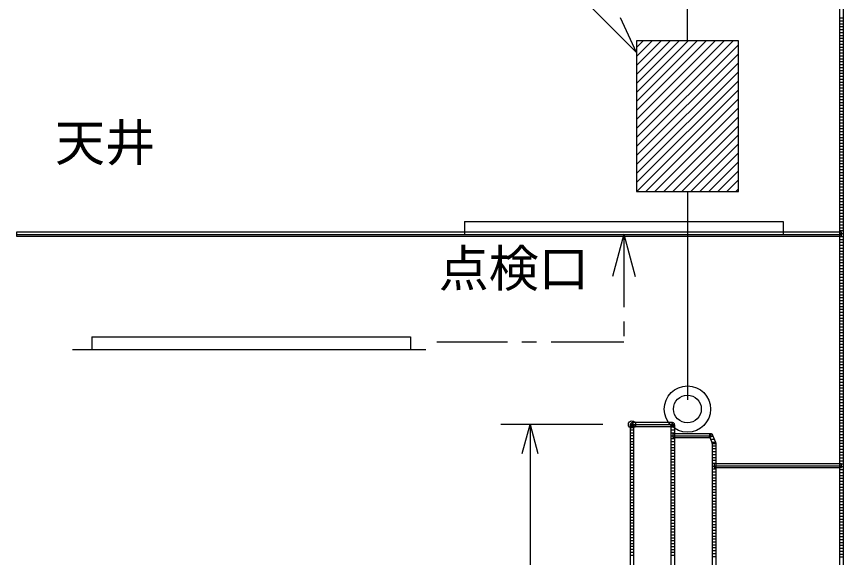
# Model space of a CAD drawing. Units: millimetres on the paper. Extents: x -384 to 384, y -238 to 239.
# Drawn here: x 11.4 to 68.2, y -109.3 to -72.2 of the extents above; entities that cross this region are included whole.
import ezdxf
from ezdxf.enums import TextEntityAlignment as Align

# ---------------------------------------------------------------- set-up
doc = ezdxf.new("R2010")
doc.units = ezdxf.units.MM
doc.header["$PDMODE"] = 32
doc.header["$PDSIZE"] = 0.5
doc.linetypes.add('CHAIN1', pattern=[8, 5, -1, 1, -1])
for name, color, linetype in [('0-0_MOJI1', 2, 'Continuous'), ('0-1_GAIKEI', 7, 'Continuous'), ('0-3_WAKU', 4, 'Continuous'), ('0-4_0', 1, 'Continuous'), ('0-5_SUNPO', 3, 'Continuous'), ('0-6_DEFPOINTS', 7, 'Continuous')]:
    doc.layers.add(name, color=color, linetype=linetype)
doc.styles.add('ＭＳ ゴシック', font='')
doc.styles.get('ＭＳ ゴシック').set_extended_font_data('MS Gothic')

# ---------------------------------------------------------------- blocks, each defined once
blk = doc.blocks.new('_OPEN30')
at = {"layer": '0-3_WAKU', "color": 7}
blk.add_line((0, 0), (-1, 0), dxfattribs=at)
blk.add_lwpolyline([(-1, 0.2679), (0, 0), (-1, -0.2679)], dxfattribs=at)

msp = doc.modelspace()

# ---------------------------------------------------------------- linework, layer by layer
at = {"layer": '0-1_GAIKEI'}
for p, q in [((57.502, -73.836), (57.502, -69.705)), ((68.218, -72.279), (67.956, -72.279)), ((68.218, -72.479), (67.956, -72.479)), ((68.218, -72.679), (67.956, -72.679)), ((68.218, -72.879), (67.956, -72.879)), ((68.218, -73.079), (67.956, -73.079)), ((68.218, -73.279), (67.956, -73.279)), ((68.218, -73.479), (67.956, -73.479)), ((68.218, -73.679), (67.956, -73.679)), ((61, -73.836), (54.005, -73.836)), ((54.005, -73.836), (54.005, -84.166)), ((61, -84.166), (61, -73.836)), ((68.218, -73.879), (67.956, -73.879)), ((68.218, -74.079), (67.956, -74.079)), ((68.218, -74.279), (67.956, -74.279)), ((68.218, -74.479), (67.956, -74.479)), ((68.218, -74.679), (67.956, -74.679)), ((68.218, -74.879), (67.956, -74.879)), ((68.218, -75.079), (67.956, -75.079)), ((68.218, -75.279), (67.956, -75.279)), ((68.218, -75.479), (67.956, -75.479)), ((68.218, -75.679), (67.956, -75.679)), ((68.218, -75.879), (67.956, -75.879)), ((68.218, -76.079), (67.956, -76.079)), ((68.218, -76.279), (67.956, -76.279)), ((68.218, -76.479), (67.956, -76.479)), ((68.218, -76.679), (67.956, -76.679)), ((68.218, -76.879), (67.956, -76.879)), ((68.218, -77.079), (67.956, -77.079)), ((68.087, -76.856), (68.097, -76.856)), ((68.087, -76.856), (68.097, -76.856)), ((68.218, -77.279), (67.956, -77.279)), ((68.218, -77.479), (67.956, -77.479)), ((68.218, -77.679), (67.956, -77.679)), ((68.218, -77.879), (67.956, -77.879)), ((68.218, -78.079), (67.956, -78.079)), ((68.218, -78.279), (67.956, -78.279)), ((68.218, -78.479), (67.956, -78.479)), ((68.218, -78.679), (67.956, -78.679)), ((68.218, -78.879), (67.956, -78.879)), ((68.218, -79.079), (67.956, -79.079)), ((68.218, -79.279), (67.956, -79.279)), ((68.218, -79.479), (67.956, -79.479)), ((68.218, -79.679), (67.956, -79.679)), ((68.218, -79.879), (67.956, -79.879)), ((68.218, -80.079), (67.956, -80.079)), ((68.218, -80.279), (67.956, -80.279)), ((68.218, -80.479), (67.956, -80.479)), ((68.218, -80.679), (67.956, -80.679)), ((68.218, -80.879), (67.956, -80.879)), ((68.218, -81.079), (67.956, -81.079)), ((68.218, -81.279), (67.956, -81.279)), ((68.218, -81.479), (67.956, -81.479)), ((68.218, -81.679), (67.956, -81.679)), ((68.218, -81.879), (67.956, -81.879)), ((68.218, -82.079), (67.956, -82.079)), ((68.218, -82.279), (67.956, -82.279)), ((68.218, -82.479), (67.956, -82.479)), ((68.218, -82.679), (67.956, -82.679)), ((68.218, -82.879), (67.956, -82.879)), ((68.218, -83.079), (67.956, -83.079)), ((68.218, -83.279), (67.956, -83.279)), ((68.218, -83.479), (67.956, -83.479)), ((68.218, -83.679), (67.956, -83.679)), ((68.218, -83.879), (67.956, -83.879)), ((54.005, -84.166), (61, -84.166)), ((57.502, -84.166), (57.502, -98.468)), ((68.218, -84.079), (67.956, -84.079)), ((68.218, -84.279), (67.956, -84.279)), ((68.218, -84.479), (67.956, -84.479)), ((68.218, -84.679), (67.956, -84.679)), ((68.218, -84.879), (67.956, -84.879)), ((68.218, -85.079), (67.956, -85.079)), ((68.218, -85.279), (67.956, -85.279)), ((68.218, -85.479), (67.956, -85.479)), ((68.218, -85.679), (67.956, -85.679)), ((42.195, -86.23), (42.195, -87.105)), ((42.195, -86.23), (64.07, -86.23)), ((64.07, -86.23), (64.07, -87.105)), ((68.218, -85.879), (67.956, -85.879)), ((68.218, -86.079), (67.956, -86.079)), ((68.218, -86.279), (67.956, -86.279)), ((68.218, -86.479), (67.956, -86.479)), ((68.218, -86.679), (67.956, -86.679)), ((68.218, -86.879), (67.956, -86.879)), ((68.087, -87.136), (11.423, -87.136)), ((68.218, -87.079), (67.956, -87.079)), ((68.218, -87.279), (67.956, -87.279)), ((68.218, -87.479), (67.956, -87.479)), ((68.218, -87.679), (67.956, -87.679)), ((68.218, -87.879), (67.956, -87.879)), ((68.218, -88.079), (67.956, -88.079)), ((68.218, -88.279), (67.956, -88.279)), ((68.218, -88.479), (67.956, -88.479)), ((68.218, -88.679), (67.956, -88.679)), ((68.218, -88.879), (67.956, -88.879)), ((68.218, -89.079), (67.956, -89.079)), ((68.218, -89.279), (67.956, -89.279)), ((68.218, -89.479), (67.956, -89.479)), ((68.218, -89.679), (67.956, -89.679)), ((68.218, -89.879), (67.956, -89.879)), ((68.218, -90.079), (67.956, -90.079)), ((68.218, -90.279), (67.956, -90.279)), ((68.218, -90.479), (67.956, -90.479)), ((68.218, -90.679), (67.956, -90.679)), ((68.218, -90.879), (67.956, -90.879)), ((68.218, -91.079), (67.956, -91.079)), ((68.218, -91.279), (67.956, -91.279)), ((68.218, -91.479), (67.956, -91.479)), ((68.218, -91.679), (67.956, -91.679)), ((68.218, -91.879), (67.956, -91.879)), ((68.218, -92.079), (67.956, -92.079)), ((68.218, -92.279), (67.956, -92.279)), ((68.218, -92.479), (67.956, -92.479)), ((68.218, -92.679), (67.956, -92.679)), ((68.218, -92.879), (67.956, -92.879)), ((68.218, -93.079), (67.956, -93.079)), ((68.218, -93.279), (67.956, -93.279)), ((68.218, -93.479), (67.956, -93.479)), ((68.218, -93.679), (67.956, -93.679)), ((16.601, -94.153), (16.601, -95.028)), ((16.601, -94.153), (38.476, -94.153)), ((38.476, -94.153), (38.476, -95.028)), ((68.218, -93.879), (67.956, -93.879)), ((68.218, -94.079), (67.956, -94.079)), ((68.218, -94.279), (67.956, -94.279)), ((68.218, -94.479), (67.956, -94.479)), ((68.218, -94.679), (67.956, -94.679)), ((15.265, -95.028), (39.538, -95.028)), ((68.218, -94.879), (67.956, -94.879)), ((68.218, -95.079), (67.956, -95.079)), ((68.218, -95.279), (67.956, -95.279)), ((68.218, -95.479), (67.956, -95.479)), ((68.218, -95.679), (67.956, -95.679)), ((68.218, -95.879), (67.956, -95.879)), ((68.218, -96.079), (67.956, -96.079)), ((68.218, -96.279), (67.956, -96.279)), ((68.218, -96.479), (67.956, -96.479)), ((68.218, -96.679), (67.956, -96.679)), ((68.218, -96.879), (67.956, -96.879)), ((68.218, -97.079), (67.956, -97.079)), ((68.218, -97.279), (67.956, -97.279)), ((68.218, -97.479), (67.956, -97.479)), ((68.218, -97.679), (67.956, -97.679)), ((68.218, -97.879), (67.956, -97.879)), ((68.218, -98.079), (67.956, -98.079)), ((68.218, -98.279), (67.956, -98.279)), ((68.218, -98.479), (67.956, -98.479)), ((68.218, -98.679), (67.956, -98.679)), ((68.218, -98.879), (67.956, -98.879)), ((68.218, -99.079), (67.956, -99.079)), ((68.218, -99.279), (67.956, -99.279)), ((68.218, -99.479), (67.956, -99.479)), ((68.218, -99.679), (67.956, -99.679)), ((68.218, -99.879), (67.956, -99.879)), ((53.825, -100.349), (53.562, -100.349)), ((53.759, -100.196), (53.565, -100.196)), ((56.45, -100.196), (53.759, -100.196)), ((56.625, -100.214), (56.362, -100.214)), ((56.625, -100.358), (56.362, -100.358)), ((56.624, -100.196), (56.45, -100.196)), ((68.218, -100.079), (67.956, -100.079)), ((68.218, -100.279), (67.956, -100.279)), ((68.218, -100.479), (67.956, -100.479)), ((53.825, -100.549), (53.562, -100.549)), ((53.825, -100.749), (53.562, -100.749)), ((53.825, -100.949), (53.562, -100.949)), ((56.625, -100.558), (56.362, -100.558)), ((56.625, -100.758), (56.362, -100.758)), ((56.625, -100.958), (56.362, -100.958)), ((59.031, -100.961), (56.493, -100.961)), ((59.083, -100.961), (59.031, -100.961)), ((59.288, -100.996), (59.051, -100.996)), ((59.134, -100.961), (59.083, -100.961)), ((68.218, -100.679), (67.956, -100.679)), ((68.218, -100.879), (67.956, -100.879)), ((68.218, -101.079), (67.956, -101.079)), ((53.825, -101.149), (53.562, -101.149)), ((53.825, -101.349), (53.562, -101.349)), ((53.825, -101.549), (53.562, -101.549)), ((56.625, -101.158), (56.362, -101.158)), ((56.625, -101.358), (56.362, -101.358)), ((56.625, -101.558), (56.362, -101.558)), ((59.371, -101.196), (59.087, -101.196)), ((59.452, -101.396), (59.17, -101.396)), ((59.468, -101.642), (59.206, -101.642)), ((59.455, -101.396), (59.452, -101.396)), ((68.218, -101.279), (67.956, -101.279)), ((68.218, -101.479), (67.956, -101.479)), ((53.825, -101.749), (53.562, -101.749)), ((53.825, -101.949), (53.562, -101.949)), ((53.825, -102.149), (53.562, -102.149)), ((56.625, -101.758), (56.362, -101.758)), ((56.625, -101.958), (56.362, -101.958)), ((56.625, -102.158), (56.362, -102.158)), ((59.468, -101.842), (59.206, -101.842)), ((59.468, -102.042), (59.206, -102.042)), ((68.218, -101.679), (67.956, -101.679)), ((68.218, -101.879), (67.956, -101.879)), ((68.218, -102.079), (67.956, -102.079)), ((53.825, -102.349), (53.562, -102.349)), ((53.825, -102.549), (53.562, -102.549)), ((53.825, -102.749), (53.562, -102.749)), ((56.625, -102.358), (56.362, -102.358)), ((56.625, -102.558), (56.362, -102.558)), ((56.625, -102.758), (56.362, -102.758)), ((59.468, -102.242), (59.206, -102.242)), ((59.468, -102.442), (59.206, -102.442)), ((59.468, -102.642), (59.206, -102.642)), ((68.218, -102.279), (67.956, -102.279)), ((68.218, -102.479), (67.956, -102.479)), ((68.218, -102.679), (67.956, -102.679)), ((53.825, -102.949), (53.562, -102.949)), ((53.825, -103.149), (53.562, -103.149)), ((53.825, -103.349), (53.562, -103.349)), ((56.625, -102.958), (56.362, -102.958)), ((56.625, -103.158), (56.362, -103.158)), ((56.625, -103.358), (56.362, -103.358)), ((59.468, -102.842), (59.206, -102.842)), ((59.468, -103.042), (59.206, -103.042)), ((59.468, -103.242), (59.206, -103.242)), ((68.087, -103.022), (59.337, -103.022)), ((68.218, -102.879), (67.956, -102.879)), ((68.218, -103.079), (67.956, -103.079)), ((68.218, -103.279), (67.956, -103.279)), ((53.825, -103.549), (53.562, -103.549)), ((53.825, -103.749), (53.562, -103.749)), ((56.625, -103.558), (56.362, -103.558)), ((56.625, -103.758), (56.362, -103.758)), ((59.468, -103.442), (59.206, -103.442)), ((59.468, -103.642), (59.206, -103.642)), ((59.468, -103.842), (59.206, -103.842)), ((68.218, -103.479), (67.956, -103.479)), ((68.218, -103.679), (67.956, -103.679)), ((68.218, -103.879), (67.956, -103.879)), ((53.825, -103.949), (53.562, -103.949)), ((53.825, -104.149), (53.562, -104.149)), ((53.825, -104.349), (53.562, -104.349)), ((56.625, -103.958), (56.362, -103.958)), ((56.625, -104.158), (56.362, -104.158)), ((56.625, -104.358), (56.362, -104.358)), ((59.468, -104.042), (59.206, -104.042)), ((59.468, -104.242), (59.206, -104.242)), ((59.468, -104.442), (59.206, -104.442)), ((68.218, -104.079), (67.956, -104.079)), ((68.218, -104.279), (67.956, -104.279)), ((68.218, -104.479), (67.956, -104.479)), ((53.825, -104.549), (53.562, -104.549)), ((53.825, -104.749), (53.562, -104.749)), ((53.825, -104.949), (53.562, -104.949)), ((56.625, -104.558), (56.362, -104.558)), ((56.625, -104.758), (56.362, -104.758)), ((56.625, -104.958), (56.362, -104.958)), ((59.468, -104.642), (59.206, -104.642)), ((59.468, -104.842), (59.206, -104.842)), ((59.468, -105.042), (59.206, -105.042)), ((68.218, -104.679), (67.956, -104.679)), ((68.218, -104.879), (67.956, -104.879)), ((53.825, -105.149), (53.562, -105.149)), ((53.825, -105.349), (53.562, -105.349)), ((53.825, -105.549), (53.562, -105.549)), ((56.625, -105.158), (56.362, -105.158)), ((56.625, -105.358), (56.362, -105.358)), ((56.625, -105.558), (56.362, -105.558)), ((59.468, -105.242), (59.206, -105.242)), ((59.468, -105.442), (59.206, -105.442)), ((68.218, -105.079), (67.956, -105.079)), ((68.218, -105.279), (67.956, -105.279)), ((68.218, -105.479), (67.956, -105.479)), ((53.825, -105.749), (53.562, -105.749)), ((53.825, -105.949), (53.562, -105.949)), ((53.825, -106.149), (53.562, -106.149)), ((56.625, -105.758), (56.362, -105.758)), ((56.625, -105.958), (56.362, -105.958)), ((56.625, -106.158), (56.362, -106.158)), ((59.468, -105.642), (59.206, -105.642)), ((59.468, -105.842), (59.206, -105.842)), ((59.468, -106.042), (59.206, -106.042)), ((68.218, -105.679), (67.956, -105.679)), ((68.218, -105.879), (67.956, -105.879)), ((68.218, -106.079), (67.956, -106.079)), ((53.825, -106.349), (53.562, -106.349)), ((53.825, -106.549), (53.562, -106.549)), ((53.825, -106.749), (53.562, -106.749)), ((56.625, -106.358), (56.362, -106.358)), ((56.625, -106.558), (56.362, -106.558)), ((56.625, -106.758), (56.362, -106.758)), ((59.468, -106.242), (59.206, -106.242)), ((59.468, -106.442), (59.206, -106.442)), ((59.468, -106.642), (59.206, -106.642)), ((68.218, -106.279), (67.956, -106.279)), ((68.218, -106.479), (67.956, -106.479)), ((68.218, -106.679), (67.956, -106.679)), ((53.825, -106.949), (53.562, -106.949)), ((53.825, -107.149), (53.562, -107.149)), ((56.625, -106.958), (56.362, -106.958)), ((56.625, -107.158), (56.362, -107.158)), ((59.468, -106.842), (59.206, -106.842)), ((59.468, -107.042), (59.206, -107.042)), ((59.468, -107.242), (59.206, -107.242)), ((68.218, -106.879), (67.956, -106.879)), ((68.218, -107.079), (67.956, -107.079)), ((68.218, -107.279), (67.956, -107.279)), ((53.825, -107.349), (53.562, -107.349)), ((53.825, -107.549), (53.562, -107.549)), ((53.825, -107.749), (53.562, -107.749)), ((56.625, -107.358), (56.362, -107.358)), ((56.625, -107.558), (56.362, -107.558)), ((56.625, -107.758), (56.362, -107.758)), ((59.468, -107.442), (59.206, -107.442)), ((59.468, -107.642), (59.206, -107.642)), ((59.468, -107.842), (59.206, -107.842)), ((68.218, -107.479), (67.956, -107.479)), ((68.218, -107.679), (67.956, -107.679)), ((68.218, -107.879), (67.956, -107.879)), ((53.825, -107.949), (53.562, -107.949)), ((53.825, -108.149), (53.562, -108.149)), ((53.825, -108.349), (53.562, -108.349)), ((56.625, -107.958), (56.362, -107.958)), ((56.625, -108.158), (56.362, -108.158)), ((56.625, -108.358), (56.362, -108.358)), ((59.468, -108.042), (59.206, -108.042)), ((59.468, -108.242), (59.206, -108.242)), ((59.468, -108.442), (59.206, -108.442)), ((68.218, -108.079), (67.956, -108.079)), ((68.218, -108.279), (67.956, -108.279)), ((53.825, -108.549), (53.562, -108.549)), ((53.825, -108.749), (53.562, -108.749)), ((53.825, -108.949), (53.562, -108.949)), ((56.625, -108.558), (56.362, -108.558)), ((56.625, -108.758), (56.362, -108.758)), ((56.625, -108.958), (56.362, -108.958)), ((59.468, -108.642), (59.206, -108.642)), ((59.468, -108.842), (59.206, -108.842)), ((59.468, -109.042), (59.206, -109.042)), ((68.218, -108.479), (67.956, -108.479)), ((68.218, -108.679), (67.956, -108.679)), ((68.218, -108.879), (67.956, -108.879)), ((53.825, -109.149), (53.562, -109.149)), ((56.625, -109.158), (56.362, -109.158)), ((59.468, -109.242), (59.206, -109.242)), ((68.218, -109.079), (67.956, -109.079)), ((68.218, -109.279), (67.956, -109.279))]:
    msp.add_line(p, q, dxfattribs=at)
at = {"layer": '0-1_GAIKEI', "color": 1}
for p, q in [((54.005, -74.284), (54.452, -73.836)), ((54.005, -74.903), (55.071, -73.836)), ((54.005, -75.521), (55.69, -73.836)), ((54.005, -76.14), (56.308, -73.836)), ((54.005, -76.759), (56.927, -73.836)), ((54.005, -77.377), (57.546, -73.836)), ((54.005, -77.996), (58.165, -73.836)), ((54.005, -78.615), (58.783, -73.836)), ((54.005, -79.234), (59.402, -73.836)), ((54.005, -79.852), (60.021, -73.836)), ((54.005, -80.471), (60.639, -73.836)), ((54.005, -81.09), (61, -74.095)), ((54.005, -81.708), (61, -74.714)), ((54.005, -82.327), (61, -75.332)), ((54.005, -82.946), (61, -75.951)), ((54.005, -83.565), (61, -76.57)), ((54.023, -84.166), (61, -77.189)), ((54.641, -84.166), (61, -77.807)), ((55.26, -84.166), (61, -78.426)), ((55.879, -84.166), (61, -79.045)), ((56.497, -84.166), (61, -79.663)), ((57.116, -84.166), (61, -80.282)), ((57.735, -84.166), (61, -80.901)), ((58.354, -84.166), (61, -81.52)), ((58.972, -84.166), (61, -82.138)), ((59.591, -84.166), (61, -82.757)), ((60.21, -84.166), (61, -83.376)), ((60.828, -84.166), (61, -83.994))]:
    msp.add_line(p, q, dxfattribs=at)
at = {"layer": '0-1_GAIKEI'}
for points in [[(68.218, -225.979), (68.218, -62.773), (67.956, -62.773), (67.956, -225.979)], [(11.423, -87.236), (68.087, -87.236), (68.087, -86.974), (11.423, -86.974)], [(53.759, -100.033), (53.734, -100.035), (53.71, -100.039), (53.687, -100.047), (53.664, -100.057), (53.643, -100.071), (53.624, -100.086), (53.607, -100.104), (53.593, -100.124), (53.581, -100.146), (53.572, -100.169), (53.566, -100.193), (53.563, -100.218), (53.562, -100.23), (53.825, -100.23), (53.824, -100.234), (53.823, -100.242), (53.821, -100.25), (53.818, -100.258), (53.814, -100.265), (53.81, -100.272), (53.804, -100.278), (53.798, -100.283), (53.791, -100.287), (53.783, -100.291), (53.775, -100.293), (53.767, -100.295), (53.759, -100.296)], [(53.825, -100.323), (53.825, -100.23), (53.562, -100.23), (53.562, -100.323)], [(53.825, -162.249), (53.825, -100.323), (53.562, -100.323), (53.562, -162.249)], [(53.759, -100.296), (56.45, -100.296), (56.45, -100.033), (53.759, -100.033)], [(56.625, -100.208), (56.623, -100.186), (56.619, -100.164), (56.612, -100.144), (56.603, -100.124), (56.591, -100.105), (56.577, -100.088), (56.561, -100.073), (56.543, -100.06), (56.524, -100.05), (56.504, -100.042), (56.482, -100.036), (56.461, -100.033), (56.45, -100.033), (56.45, -100.296), (56.444, -100.295), (56.433, -100.294), (56.423, -100.291), (56.412, -100.287), (56.403, -100.282), (56.394, -100.275), (56.386, -100.268), (56.379, -100.259), (56.373, -100.25), (56.368, -100.24), (56.365, -100.23), (56.363, -100.219), (56.362, -100.208)], [(56.362, -100.208), (56.362, -100.314), (56.625, -100.314), (56.625, -100.208)], [(56.625, -162.258), (56.625, -100.314), (56.362, -100.314), (56.362, -162.258)], [(56.493, -101.061), (59.031, -101.061), (59.031, -100.799), (56.493, -100.799)], [(59.253, -100.912), (59.243, -100.891), (59.23, -100.872), (59.215, -100.854), (59.198, -100.839), (59.179, -100.826), (59.159, -100.815), (59.137, -100.807), (59.115, -100.801), (59.092, -100.799), (59.083, -100.799), (59.083, -101.061), (59.08, -101.061), (59.07, -101.06), (59.06, -101.058), (59.051, -101.054), (59.042, -101.05), (59.034, -101.044), (59.027, -101.037), (59.021, -101.03), (59.015, -101.022), (59.011, -101.013)], [(59.454, -101.395), (59.253, -100.912), (59.011, -101.013), (59.212, -101.496)], [(59.031, -101.061), (59.083, -101.061), (59.083, -100.799), (59.031, -100.799)], [(59.468, -101.465), (59.467, -101.442), (59.463, -101.42), (59.455, -101.398), (59.454, -101.395), (59.212, -101.496), (59.211, -101.494), (59.208, -101.485), (59.206, -101.475), (59.206, -101.465)], [(59.206, -101.465), (59.206, -160.942), (59.468, -160.942), (59.468, -101.465)], [(59.337, -103.122), (68.087, -103.122), (68.087, -102.859), (59.337, -102.859)]]:
    msp.add_lwpolyline(points, close=True, dxfattribs=at)
at = {"layer": '0-1_GAIKEI', "color": 1}
msp.add_lwpolyline([(61, -84.166), (61, -73.836), (54.005, -73.836), (54.005, -84.166)], close=True, dxfattribs=at)
at = {"layer": '0-1_GAIKEI'}
for radius in [1.59, 0.954]:
    msp.add_circle((57.502, -99.103), radius, dxfattribs=at)
at = {"layer": '0-4_0'}
for p, q in [((47.349, -67.969), (54.005, -74.625)), ((54.005, -74.625), (52.895, -72.246))]:
    msp.add_line(p, q, dxfattribs=at)
at = {"layer": '0-4_0', "linetype": 'CHAIN1'}
for p, q in [((53.133, -87.105), (52.356, -90.003)), ((53.133, -87.105), (53.909, -90.003)), ((53.133, -87.105), (53.133, -94.522)), ((53.133, -94.522), (40.281, -94.522))]:
    msp.add_line(p, q, dxfattribs=at)
at = {"layer": '0-5_SUNPO'}
for p, q in [((51.693, -100.164), (44.693, -100.164)), ((46.693, -102.164), (46.693, -160.407))]:
    msp.add_line(p, q, dxfattribs=at)
at = {"layer": '0-6_DEFPOINTS'}
msp.add_point((53.693, -100.164), dxfattribs=at)

# ---------------------------------------------------------------- block references
at = {"layer": '0-5_SUNPO', "xscale": 2, "yscale": 2, "rotation": 90}
msp.add_blockref('_OPEN30', (46.693, -100.164), dxfattribs=at)

# ---------------------------------------------------------------- texts
at = {"layer": '0-0_MOJI1', "style": 'ＭＳ ゴシック'}
for s, p in [('天井', (14.063, -82.832)), ('点検口', (40.413, -91.465))]:
    msp.add_text(s, height=2.522, dxfattribs=at).set_placement(p, align=Align.BOTTOM_LEFT)

doc.saveas('drawing.dxf')
